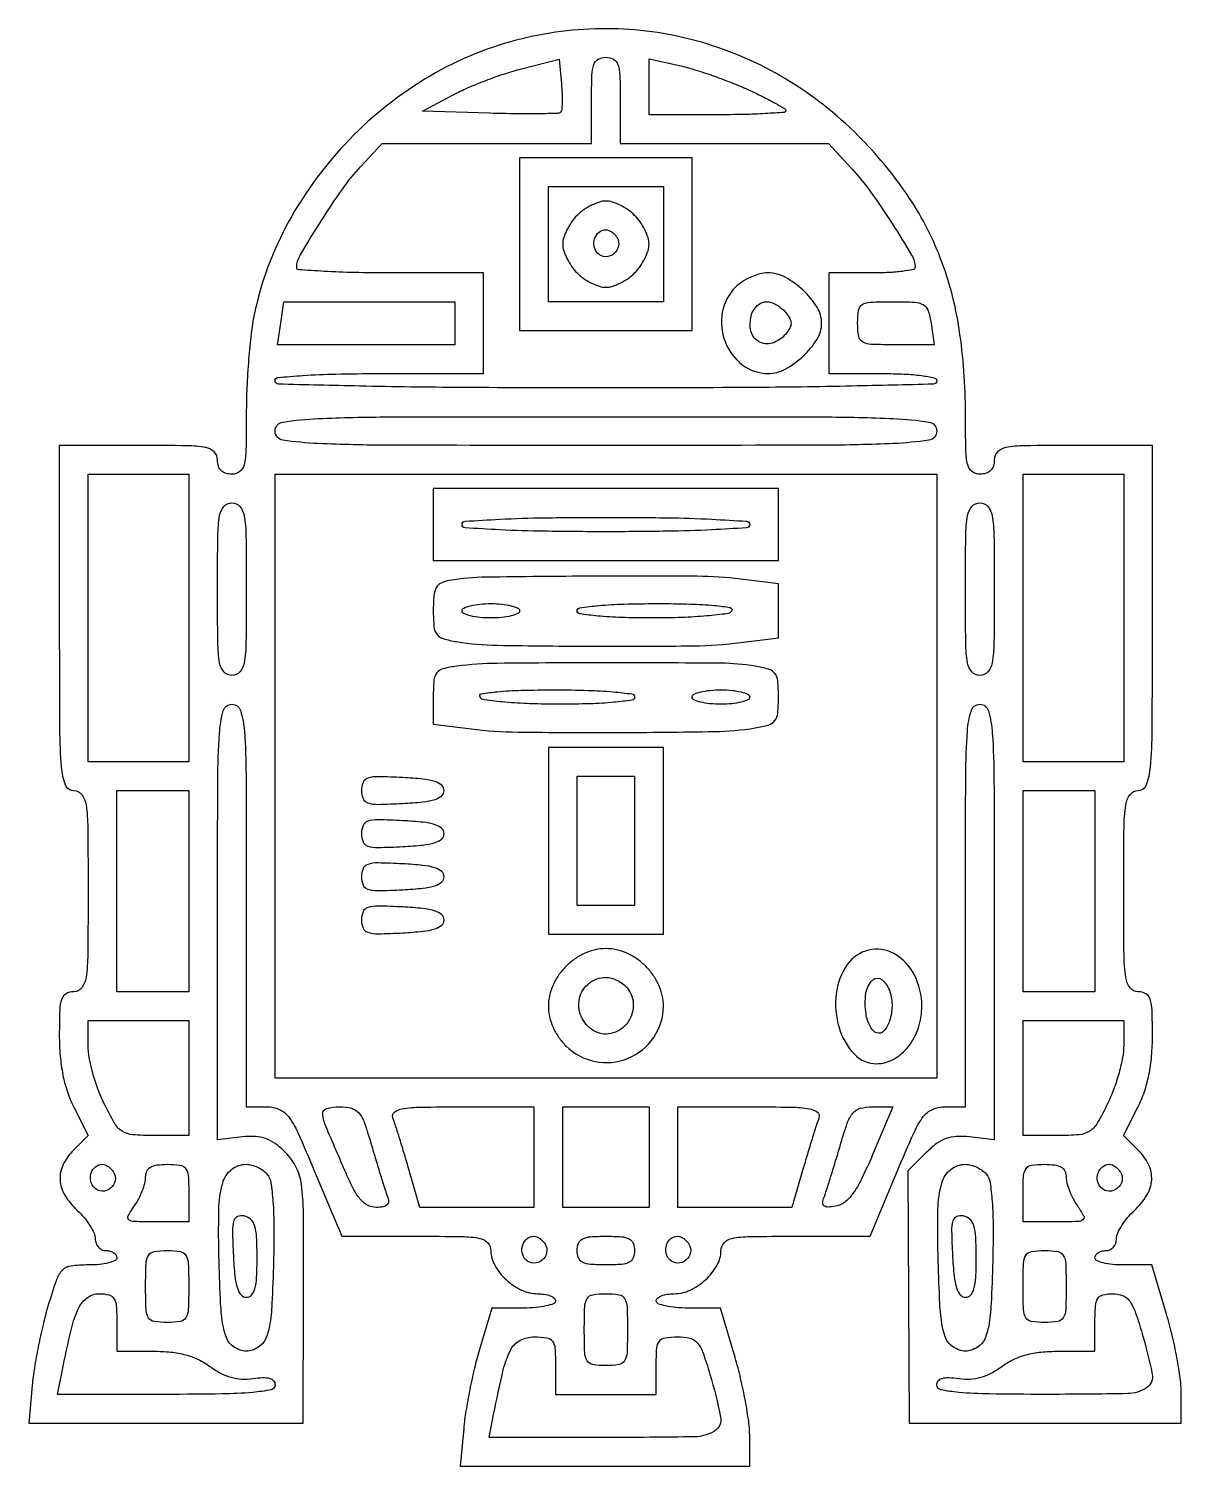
# Model space of a CAD drawing. Extents: x 20 to 180, y 0 to 200.
import ezdxf

# ---------------------------------------------------------------- set-up
doc = ezdxf.new("R2010")
doc.units = 0

msp = doc.modelspace()

# ---------------------------------------------------------------- linework, layer by layer
for points in [[(88.347877, 198.580192, 0.073842), (75.556718, 193.391216, 0.067007), (64.344999, 184.570316, 0.067085), (55.875942, 173.109604, 0.074347), (51.105084, 160.200779, 0.02234), (50.679922, 157.581525, 0.009012), (50.324618, 153.975788, 0.008897), (50.080843, 150.074473, 0.011153), (50, 146.450779, -0.004926), (49.949736, 141.349464, -0.053221), (49.690834, 139.306347, -0.173099), (49.081189, 138.365994, -0.164666), (48, 138, -0.072254), (47.126841, 138.126841, -0.124864), (46.5, 138.5, -0.124864), (46.126841, 139.126841, -0.072254), (46, 140, 0.200111), (45.543078, 141.095955, 0.151374), (44.375, 141.704545, 0.041619), (41.800382, 141.954193, 0.003368), (35, 142), (24, 142), (24, 118, 0.001241), (24.038431, 102.522046, 0.019546), (24.270833, 97.25, 0.07148), (24.833864, 94.799697, 0.309944), (26, 94, -0.235138), (27.112199, 93.446349, -0.126958), (27.714286, 92, -0.033055), (27.957207, 88.801805, -0.002431), (28, 80, -0.002431), (27.957207, 71.198195, -0.033055), (27.714286, 68, -0.126958), (27.112199, 66.553651, -0.235138), (26, 66, 0.127119), (24.93887, 65.725789, 0.188502), (24.332784, 64.99502, 0.071703), (24.05851, 63.458207, 0.008363), (24, 59.960162, 0.021212), (24.123577, 57.048628, 0.028536), (24.496702, 54.436681, 0.031211), (25.124536, 52.089381, 0.037014), (26.013458, 49.97362), (28.026916, 46.026916), (26.013458, 44.013458, 0.082072), (24.538212, 41.954096, 0.1296), (24.10882, 39.836741, 0.12277), (24.774299, 37.700554, 0.069379), (26.5, 35.58758, -0.031866), (27.456726, 34.580328, -0.033001), (28.265625, 33.470876, -0.034964), (28.830568, 32.422123, -0.106452), (29, 31.635329, 0.090559), (29.114012, 31.011004, 0.095542), (29.440625, 30.480378, 0.099663), (29.927722, 30.125329, 0.108218), (30.5, 30, -0.064853), (31.073457, 29.925306, -0.082425), (31.559375, 29.70625, -0.098894), (31.884432, 29.381354, -0.148195), (32, 29, -0.293524), (31.751441, 28.613074, -0.044918), (30.845844, 28.29375, -0.038299), (29.57668, 28.072408, -0.02403), (28.070958, 28, 0.03006), (25.590999, 27.850772, 0.170192), (24.420858, 27.274876, 0.112152), (23.616223, 25.971034, 0.009837), (22.424792, 22.25, 0.014131), (21.732143, 19.666452, 0.009186), (21.071759, 16.646875, 0.009238), (20.535437, 13.673643, 0.017316), (20.230004, 11.25), (19.75234, 6), (38.821284, 6), (57.890228, 6), (57.948737, 23.541832, 0.00202), (57.940565, 35.139856, 0.029783), (57.678821, 39.205325, 0.087126), (56.953003, 41.571331, 0.078644), (55.446357, 43.644552, 0.03596), (54.008827, 44.888947, 0.074238), (52.702695, 45.591363, 0.076093), (51.269766, 45.871877, 0.039431), (49.442734, 45.803521), (46, 45.401601), (46, 75.700801, -0.000945), (46.037216, 95.385461, -0.015534), (46.266502, 101.9626, -0.051947), (46.802848, 105.092485, -0.336191), (48, 106, -0.327857), (49.186233, 105.128493, -0.058124), (49.732143, 102.25, -0.016793), (49.962407, 96.149164, -0.001036), (50, 78), (50, 50), (52.862961, 50, -0.102327), (54.597775, 49.641205, -0.132641), (55.864155, 48.63454, -0.053868), (57.147806, 46.432544, -0.005772), (59.5, 41), (63.274078, 32), (73.637039, 32, -0.003662), (80.012636, 31.953305, -0.044029), (82.45463, 31.701751, -0.156864), (83.565081, 31.092447, -0.191739), (84, 30, 0.130087), (84.542184, 27.951331, 0.077136), (86.123946, 25.960566, 0.075423), (88.280662, 24.501298, 0.111534), (90.5, 24, -0.038131), (91.457356, 23.926884, -0.057076), (92.265625, 23.70625, -0.074992), (92.817169, 23.382936, -0.226478), (93, 23, -0.308623), (92.735078, 22.61168, -0.037853), (91.698969, 22.29375, -0.034247), (90.268495, 22.072296, -0.021285), (88.570958, 22), (84.141917, 22), (82.424792, 16.25, 0.014131), (81.732143, 13.666452, 0.009186), (81.071759, 10.646875, 0.009238), (80.535437, 7.673643, 0.017316), (80.230004, 5.25), (79.75234, 0), (99.87617, 0), (120, 0), (120, 4.142187, 0.033566), (119.861551, 6.202213, 0.012342), (119.400061, 9.082089, 0.012169), (118.739579, 12.212886, 0.0143), (117.957655, 15.142187), (115.91531, 22), (111.457655, 22, -0.021146), (109.749142, 22.07229, -0.03404), (108.309436, 22.29375, -0.037494), (107.265777, 22.611603, -0.309395), (107, 23, -0.226478), (107.182831, 23.382936, -0.074992), (107.734375, 23.70625, -0.057076), (108.542644, 23.926884, -0.038131), (109.5, 24, 0.111534), (111.719338, 24.501298, 0.075423), (113.876054, 25.960566, 0.077136), (115.457816, 27.951331, 0.130087), (116, 30, -0.191739), (116.434919, 31.092447, -0.156864), (117.54537, 31.701751, -0.044029), (119.987364, 31.953305, -0.003662), (126.362961, 32), (136.725922, 32), (140.5, 41, -0.005772), (142.852194, 46.432544, -0.053868), (144.135845, 48.63454, -0.132641), (145.402225, 49.641205, -0.102327), (147.137039, 50), (150, 50), (150, 78, -0.001036), (150.037593, 96.149164, -0.016793), (150.267857, 102.25, -0.058124), (150.813767, 105.128493, -0.327857), (152, 106, -0.336191), (153.197152, 105.092485, -0.051947), (153.733498, 101.9626, -0.015534), (153.962784, 95.385461, -0.000945), (154, 75.700801), (154, 45.401601), (150.557266, 45.803521, 0.039461), (148.729434, 45.871799, 0.076179), (147.296163, 45.590786, 0.07424), (145.989082, 44.887074, 0.035842), (144.548754, 43.639663), (141.982976, 41.073885), (142.076642, 23.536942), (142.170308, 6), (161.085154, 6), (180, 6), (180, 10.142187, 0.033566), (179.861551, 12.202213, 0.012342), (179.400061, 15.082089, 0.012169), (178.739579, 18.212886, 0.0143), (177.957655, 21.142187), (175.91531, 28), (171.957655, 28, -0.023854), (170.440956, 28.0724, -0.038042), (169.162561, 28.29375, -0.044471), (168.249573, 28.612993, -0.294478), (168, 29, -0.148195), (168.115568, 29.381354, -0.098894), (168.440625, 29.70625, -0.082425), (168.926543, 29.925306, -0.064853), (169.5, 30, 0.108218), (170.072278, 30.125329, 0.099663), (170.559375, 30.480378, 0.095542), (170.885988, 31.011004, 0.090559), (171, 31.635329, -0.106452), (171.169432, 32.422123, -0.034964), (171.734375, 33.470876, -0.033001), (172.543274, 34.580328, -0.031866), (173.5, 35.58758, 0.069379), (175.225701, 37.700554, 0.12277), (175.89118, 39.836741, 0.1296), (175.461788, 41.954096, 0.082072), (173.986542, 44.013458), (171.973084, 46.026916), (173.986542, 49.97362, 0.037014), (174.875464, 52.089381, 0.031211), (175.503298, 54.436681, 0.028536), (175.876423, 57.048628, 0.021212), (176, 59.960162, 0.008363), (175.94149, 63.458207, 0.071703), (175.667216, 64.99502, 0.188502), (175.06113, 65.725789, 0.127119), (174, 66, -0.235138), (172.887801, 66.553651, -0.126958), (172.285714, 68, -0.033055), (172.042793, 71.198195, -0.002431), (172, 80, -0.002431), (172.042793, 88.801805, -0.033055), (172.285714, 92, -0.126958), (172.887801, 93.446349, -0.235138), (174, 94, 0.309944), (175.166136, 94.799697, 0.07148), (175.729167, 97.25, 0.019546), (175.961569, 102.522046, 0.001241), (176, 118), (176, 142), (165, 142, 0.003368), (158.199618, 141.954193, 0.041619), (155.625, 141.704545, 0.151374), (154.456922, 141.095955, 0.200111), (154, 140, -0.072254), (153.873159, 139.126841, -0.124864), (153.5, 138.5, -0.124864), (152.873159, 138.126841, -0.072254), (152, 138, -0.164666), (150.918811, 138.365994, -0.173099), (150.309166, 139.306347, -0.053221), (150.050264, 141.349464, -0.004926), (150, 146.450779, 0.037144), (149.128716, 158.16303, 0.055007), (146.499993, 168.108222, 0.05774), (141.889285, 176.885838, 0.046628), (135.088674, 185.088674, 0.061388), (124.922248, 193.024222, 0.064878), (113.316132, 198.07663, 0.06547), (100.898372, 199.956611, 0.064456)], [(102, 190), (102, 184), (116.475749, 184), (130.951498, 184), (134.225749, 180.442936, -0.030078), (136.793791, 177.292381, -0.013576), (139.78962, 172.881266, -0.008616), (142.512634, 168.461941, -0.131782), (142.991839, 166.75, -0.365202), (142.747128, 166.453154, -0.014136), (141.235103, 166.220313, -0.019398), (139.299812, 166.053988, -0.011736), (137, 166), (131, 166), (131, 159), (131, 152), (138.5, 152, -0.011522), (141.477527, 151.931377, -0.02162), (143.875, 151.716667, -0.018508), (145.667147, 151.409838, -0.354925), (146, 151, -0.406856), (145.532111, 150.520175, -0.000863), (134.25, 150.255435, -0.003963), (120.020723, 150.058911, -0.001471), (100, 150, -0.001471), (79.979277, 150.058911, -0.003963), (65.75, 150.255435, -0.000863), (54.467889, 150.520175, -0.406856), (54, 151, -0.386182), (54.403813, 151.444855, -0.006948), (57.875, 151.732759, -0.012022), (62.428351, 151.936945, -0.005192), (68.5, 152), (83, 152), (83, 159), (83, 166), (70, 166, -0.005408), (65.015934, 166.053911, -0.00901), (60.821507, 166.220313, -0.003228), (57.288003, 166.447211, -0.397306), (57.009384, 166.75, -0.13088), (57.490248, 168.468812, -0.007697), (60.34259, 173.137173, -0.012491), (63.403418, 177.720116, -0.033954), (65.862101, 180.75), (68.887258, 184), (83.443629, 184), (98, 184), (98, 190, -0.008455), (98.05871, 193.471613, -0.072107), (98.333333, 195, -0.188641), (98.939334, 195.727332, -0.12648), (100, 196, -0.12648), (101.060666, 195.727332, -0.188641), (101.666667, 195, -0.072107), (101.94129, 193.471613, -0.008455)], [(93.6938, 188.360467, -0.192195), (93.297643, 188.190335, -0.002658), (90.629206, 188.135456, -0.007015), (87.503439, 188.13165, -0.004505), (83.877454, 188.210788), (74.5, 188.5), (78.750674, 190.770668, -0.020527), (80.755625, 191.738122, -0.011093), (83.294702, 192.770984, -0.011033), (85.931336, 193.709873, -0.017064), (88.250674, 194.39166), (93.5, 195.741984), (93.816346, 192.270671, -0.012726), (93.905569, 190.908977, -0.017829), (93.910841, 189.690132, -0.014258), (93.851393, 188.697944, -0.176045)], [(119.75, 191.50344, -0.008194), (121.762265, 190.546182, -0.012813), (123.457813, 189.650404, -0.00692), (124.83044, 188.854425, -0.263734), (125, 188.555324, -0.393393), (124.79136, 188.331183, -0.003304), (122.209375, 188.163126, -0.009118), (119.142666, 188.039922, -0.00548), (115.5, 188), (106, 188), (106, 191.893703), (106, 195.787405), (110.25, 194.841819, -0.020252), (112.250732, 194.310814, -0.009502), (114.79375, 193.471115, -0.009398), (117.42943, 192.488885, -0.013032)], [(96, 174, 0.043841), (95.234602, 173.087166, 0.036641), (94.5875, 172, 0.038133), (94.142753, 170.910044, 0.077955), (94, 170, 0.077955), (94.142753, 169.089956, 0.038133), (94.5875, 168, 0.036641), (95.234602, 166.912834, 0.043841), (96, 166, 0.043841), (96.912834, 165.234602, 0.036641), (98, 164.5875, 0.038133), (99.089956, 164.142753, 0.077955), (100, 164, 0.077955), (100.910044, 164.142753, 0.038133), (102, 164.5875, 0.036641), (103.087166, 165.234602, 0.043841), (104, 166, 0.043841), (104.765398, 166.912834, 0.036641), (105.4125, 168, 0.038133), (105.857247, 169.089956, 0.077955), (106, 170, 0.077955), (105.857247, 170.910044, 0.038133), (105.4125, 172, 0.036641), (104.765398, 173.087166, 0.043841), (104, 174, 0.043841), (103.087166, 174.765398, 0.036641), (102, 175.4125, 0.038133), (100.910044, 175.857247, 0.077955), (100, 176, 0.077955), (99.089956, 175.857247, 0.038133), (98, 175.4125, 0.036641), (96.912834, 174.765398, 0.043841)], [(101.553851, 170.912868, -0.190717), (101.763962, 169.735958, -0.171854), (101.124253, 168.67027, -0.175934), (99.96995, 168.260019, -0.197141), (98.887132, 168.712868, -0.144911), (98.366354, 169.671654, -0.134859), (98.431624, 170.789156, -0.143758), (99.047584, 171.666716, -0.169916), (100, 172, -0.100929), (100.386686, 171.921141, -0.052079), (100.820255, 171.680655, -0.048757), (101.231435, 171.328718, -0.053016)], [(118, 164, 0.153696), (116.190204, 160.527031, 0.135183), (116.572427, 156.44446, 0.139159), (118.96909, 153.216261, 0.16539), (122.545455, 152, 0.125165), (124.919654, 152.603791, 0.064061), (127.42666, 154.416429, 0.064663), (129.360783, 156.770935, 0.14055), (130, 159, 0.14055), (129.360783, 161.229065, 0.064663), (127.42666, 163.583571, 0.064061), (124.919654, 165.396209, 0.125165), (122.545455, 166, 0.064612), (121.424857, 165.854585, 0.039124), (120.160227, 165.4125, 0.038604), (118.952441, 164.765679, 0.054191)], [(125, 160.5, -0.045289), (125.569081, 159.672106, -0.128626), (125.744889, 159, -0.128626), (125.569081, 158.327894, -0.045289), (125, 157.5, -0.143144), (123.114133, 156.22713, -0.22453), (121.210228, 156.480638, -0.211727), (120.120357, 158.146323, -0.132903), (120.361626, 160.5, -0.074982), (120.686979, 161.073427, -0.064538), (121.182023, 161.559375, -0.066847), (121.764533, 161.888068, -0.095347), (122.34617, 162, -0.08512), (122.975982, 161.891999, -0.043726), (123.706921, 161.559375, -0.041783), (124.419567, 161.073948, -0.049186)], [(145.213308, 159), (145.653614, 156), (140.326807, 156, -0.008536), (136.876888, 156.058899, -0.120268), (135.693901, 156.390797, -0.227854), (135.148186, 157.171888, -0.040463), (135, 159, -0.038109), (135.138587, 160.815667, -0.220427), (135.657208, 161.596516, -0.128147), (136.773231, 161.93649, -0.010199), (139.886501, 162, -0.012029), (142.915986, 161.927108, -0.116726), (144.141626, 161.573989, -0.188438), (144.800675, 160.767901, -0.041809)], [(146, 144, -0.370579), (144.918489, 142.741176, -0.026953), (140, 142.26087, -0.010272), (130.171137, 142.035673, -0.000591), (100, 142, -0.000591), (69.828863, 142.035673, -0.010272), (60, 142.26087, -0.026953), (55.081511, 142.741176, -0.370579), (54, 144, -0.370579), (55.081511, 145.258824, -0.026953), (60, 145.73913, -0.010272), (69.828863, 145.964327, -0.000591), (100, 146, -0.000591), (130.171137, 145.964327, -0.010272), (140, 145.73913, -0.026953), (144.918489, 145.258824, -0.370579)], [(50, 122, -0.002988), (49.95538, 114.532631, -0.038318), (49.708333, 111.75, -0.142907), (49.101385, 110.490438, -0.212584), (48, 110, -0.212584), (46.898615, 110.490438, -0.142907), (46.291667, 111.75, -0.038318), (46.04462, 114.532631, -0.002988), (46, 122, -0.002988), (46.04462, 129.467369, -0.038318), (46.291667, 132.25, -0.142907), (46.898615, 133.509562, -0.212584), (48, 134, -0.212584), (49.101385, 133.509562, -0.142907), (49.708333, 132.25, -0.038318), (49.95538, 129.467369, -0.002988)], [(154, 122, -0.002988), (153.95538, 114.532631, -0.038318), (153.708333, 111.75, -0.142907), (153.101385, 110.490438, -0.212584), (152, 110, -0.212584), (150.898615, 110.490438, -0.142907), (150.291667, 111.75, -0.038318), (150.04462, 114.532631, -0.002988), (150, 122, -0.002988), (150.04462, 129.467369, -0.038318), (150.291667, 132.25, -0.142907), (150.898615, 133.509562, -0.212584), (152, 134, -0.212584), (153.101385, 133.509562, -0.142907), (153.708333, 132.25, -0.038318), (153.95538, 129.467369, -0.002988)], [(120, 131, -0.395015), (119.571587, 130.542341, -0.004008), (114.75, 130.2625, -0.008881), (108.506004, 130.061394, -0.003609), (100, 130, -0.003609), (91.493996, 130.061394, -0.008881), (85.25, 130.2625, -0.004008), (80.428413, 130.542341, -0.395015), (80, 131, -0.395015), (80.428413, 131.457659, -0.004008), (85.25, 131.7375, -0.008881), (91.493996, 131.938606, -0.003609), (100, 132, -0.003609), (108.506004, 131.938606, -0.008881), (114.75, 131.7375, -0.004008), (119.571587, 131.457659, -0.395015)], [(78.25, 123.223186, 0.073395), (77.090406, 122.856621, 0.15739), (76.420999, 122.214081, 0.102392), (76.087887, 121.096097, 0.021381), (76, 119.04174, 0.021303), (76.096555, 116.776515, 0.140413), (76.496579, 115.727146, 0.162623), (77.362285, 115.128287, 0.031267), (79.25, 114.705688, 0.035138), (84.923477, 114.208126, 0.003481), (98.602998, 114.067671, 0.003883), (112.210515, 114.128363, 0.027997), (118.75, 114.575093), (124, 115.230447), (124, 119), (124, 122.769553), (118.75, 123.40999, 0.028677), (112.701617, 123.797919, 0.002831), (98.124935, 123.813219, 0.002463), (83.401399, 123.672779, 0.036312)], [(88, 119, -0.295869), (87.748945, 118.612873, -0.04382), (86.825, 118.29375, -0.037669), (85.532944, 118.07239, -0.023598), (84, 118, -0.023598), (82.467056, 118.07239, -0.037669), (81.175, 118.29375, -0.04382), (80.251055, 118.612873, -0.295869), (80, 119, -0.295869), (80.251055, 119.387127, -0.04382), (81.175, 119.70625, -0.037669), (82.467056, 119.92761, -0.023598), (84, 120, -0.023598), (85.532944, 119.92761, -0.037669), (86.825, 119.70625, -0.04382), (87.748945, 119.387127, -0.295869)], [(117.5, 119, -0.226705), (116.869017, 118.594359, -0.008824), (114.045664, 118.288742, -0.013933), (110.553533, 118.070848, -0.008613), (106.440983, 118, -0.007645), (102.164535, 118.065391, -0.016228), (98.860246, 118.273944, -0.011677), (96.371911, 118.571055, -0.373154), (96, 119, -0.375776), (96.378007, 119.431945, -0.010704), (99.014754, 119.727394, -0.015411), (102.509359, 119.935074, -0.007135), (107.059017, 120, -0.006258), (111.79315, 119.940747, -0.017615), (115.097943, 119.741365, -0.01906), (117.299598, 119.445459, -0.531031)], [(79.25, 111.297009, 0.030666), (77.349711, 110.929655, 0.167831), (76.490338, 110.360662, 0.143753), (76.093878, 109.331941, 0.020578), (76, 107.051865), (76, 103.230447), (81.25, 102.575093, 0.027997), (87.789485, 102.128363, 0.003883), (101.397002, 102.067671, 0.003481), (115.076523, 102.208126, 0.035138), (120.75, 102.705688, 0.031174), (122.633822, 103.127047, 0.161526), (123.500697, 103.723502, 0.14103), (123.902292, 104.766209, 0.02186), (124, 107, 0.021908), (123.902113, 109.232927, 0.1408), (123.500279, 110.277049, 0.161182), (122.63299, 110.87555, 0.031212), (120.75, 111.300619, 0.038014), (115.965721, 111.701637, 0.00193), (100.338645, 111.760602, 0.002252), (84.902139, 111.689732, 0.030147)], [(104, 107, -0.373154), (103.628089, 106.571055, -0.011677), (101.139754, 106.273944, -0.016228), (97.835465, 106.065391, -0.007645), (93.559017, 106, -0.008613), (89.446467, 106.070848, -0.013933), (85.954336, 106.288742, -0.008824), (83.130983, 106.594359, -0.226705), (82.5, 107, -0.531031), (82.700402, 107.445459, -0.01906), (84.902057, 107.741365, -0.017615), (88.20685, 107.940747, -0.006258), (92.940983, 108, -0.007135), (97.490641, 107.935074, -0.015411), (100.985246, 107.727394, -0.010704), (103.621993, 107.431945, -0.375776)], [(120, 107, -0.295869), (119.748945, 106.612873, -0.04382), (118.825, 106.29375, -0.037669), (117.532944, 106.07239, -0.023598), (116, 106, -0.023598), (114.467056, 106.07239, -0.037669), (113.175, 106.29375, -0.04382), (112.251055, 106.612873, -0.295869), (112, 107, -0.295869), (112.251055, 107.387127, -0.04382), (113.175, 107.70625, -0.037669), (114.467056, 107.92761, -0.023598), (116, 108, -0.023598), (117.532944, 107.92761, -0.037669), (118.825, 107.70625, -0.04382), (119.748945, 107.387127, -0.295869)], [(66, 94, 0.104131), (66.238868, 92.865474, 0.216387), (66.89888, 92.275332, 0.081138), (68.305533, 92.075031, 0.007909), (71.75, 92.200096, 0.01247), (74.559933, 92.41703, 0.050386), (76.241683, 92.762626, 0.101747), (77.166932, 93.275519, 0.218857), (77.5, 94, 0.218857), (77.166932, 94.724481, 0.101747), (76.241683, 95.237374, 0.050386), (74.559933, 95.58297, 0.01247), (71.75, 95.799904, 0.007909), (68.305533, 95.924969, 0.081138), (66.89888, 95.724668, 0.216387), (66.238868, 95.134526, 0.104131)], [(66, 88, 0.104131), (66.238868, 86.865474, 0.216387), (66.89888, 86.275332, 0.081138), (68.305533, 86.075031, 0.007909), (71.75, 86.200096, 0.01247), (74.559933, 86.41703, 0.050386), (76.241683, 86.762626, 0.101747), (77.166932, 87.275519, 0.218857), (77.5, 88, 0.218857), (77.166932, 88.724481, 0.101747), (76.241683, 89.237374, 0.050386), (74.559933, 89.58297, 0.01247), (71.75, 89.799904, 0.007909), (68.305533, 89.924969, 0.081138), (66.89888, 89.724668, 0.216387), (66.238868, 89.134526, 0.104131)], [(66, 82, 0.104131), (66.238868, 80.865474, 0.216387), (66.89888, 80.275332, 0.081138), (68.305533, 80.075031, 0.007909), (71.75, 80.200096, 0.01247), (74.559933, 80.41703, 0.050386), (76.241683, 80.762626, 0.101747), (77.166932, 81.275519, 0.218857), (77.5, 82, 0.218857), (77.166932, 82.724481, 0.101747), (76.241683, 83.237374, 0.050386), (74.559933, 83.58297, 0.01247), (71.75, 83.799904, 0.007909), (68.305533, 83.924969, 0.081138), (66.89888, 83.724668, 0.216387), (66.238868, 83.134526, 0.104131)], [(66, 76, 0.104131), (66.238868, 74.865474, 0.216387), (66.89888, 74.275332, 0.081138), (68.305533, 74.075031, 0.007909), (71.75, 74.200096, 0.01247), (74.559933, 74.41703, 0.050386), (76.241683, 74.762626, 0.101747), (77.166932, 75.275519, 0.218857), (77.5, 76, 0.218857), (77.166932, 76.724481, 0.101747), (76.241683, 77.237374, 0.050386), (74.559933, 77.58297, 0.01247), (71.75, 77.799904, 0.007909), (68.305533, 77.924969, 0.081138), (66.89888, 77.724668, 0.216387), (66.238868, 77.134526, 0.104131)], [(94.454545, 69.545455, 0.045205), (93.42354, 68.309031, 0.047034), (92.647059, 66.923153, 0.048581), (92.163281, 65.461429, 0.05569), (92, 64, 0.05569), (92.163281, 62.538571, 0.048581), (92.647059, 61.076847, 0.047034), (93.42354, 59.690969, 0.045205), (94.454545, 58.454545, 0.148917), (98.500042, 56.298089, 0.146703), (103.087345, 56.745623, 0.147321), (106.658027, 59.639701, 0.150404), (108, 64, 0.05569), (107.836719, 65.461429, 0.048581), (107.352941, 66.923153, 0.047034), (106.57646, 68.309031, 0.045205), (105.545455, 69.545455, 0.045205), (104.309031, 70.57646, 0.047034), (102.923153, 71.352941, 0.048581), (101.461429, 71.836719, 0.05569), (100, 72, 0.05569), (98.538571, 71.836719, 0.048581), (97.076847, 71.352941, 0.047034), (95.690969, 70.57646, 0.045205)], [(133.556704, 69.777494, 0.124956), (132.009832, 65.697481, 0.100921), (132.420117, 61.014769, 0.116522), (134.51722, 57.356786, 0.207464), (137.646411, 56, 0.1292), (140.015892, 56.622666, 0.098005), (142.063105, 58.379948, 0.087853), (143.453101, 60.980808, 0.079054), (143.933461, 64, 0.118053), (142.892709, 68.346544, 0.149277), (140.040564, 71.309154, 0.187813), (136.521219, 71.793369, 0.183316)], [(102.960131, 66.548039, -0.180595), (103.815034, 64.095328, -0.163644), (102.900573, 61.561594, -0.172911), (100.692155, 60.184453, -0.196771), (98.25, 60.612298, -0.15146), (96.556775, 62.58963, -0.161407), (96.334566, 65.123804, -0.17025), (97.661135, 67.194079, -0.167457), (100, 68, -0.06956), (100.760253, 67.89372, -0.044587), (101.593522, 67.573487, -0.0441), (102.369757, 67.103782, -0.061518)], [(139.5, 66, -0.081191), (139.789646, 64.020675, -0.073468), (139.452986, 61.978643, -0.098066), (138.665799, 60.556607, -0.305941), (137.665141, 60.273281, -0.13094), (137.194639, 60.580382, -0.053824), (136.745593, 61.203331, -0.048307), (136.383078, 62.01403, -0.044622), (136.170919, 62.901054, -0.069797), (136.15292, 65.795187, -0.173726), (137.111283, 67.648836, -0.383502), (138.401692, 67.671039, -0.13793)], [(42, 54), (42, 46), (37.199266, 46, -0.019271), (34.176419, 46.116551, -0.124884), (32.743493, 46.60026, -0.119622), (31.684961, 47.716999, -0.017071), (30.199266, 50.526751, -0.025764), (29.357181, 52.514386, -0.020237), (28.646034, 54.744036, -0.020658), (28.153701, 56.875801, -0.046449), (28, 58.526751), (28, 62), (35, 62), (42, 62)], [(172, 58.526751, -0.046449), (171.846299, 56.875801, -0.020658), (171.353966, 54.744036, -0.020237), (170.642819, 52.514386, -0.025764), (169.800734, 50.526751, -0.017071), (168.315039, 47.716999, -0.119622), (167.256507, 46.60026, -0.124884), (165.823581, 46.116551, -0.019271), (162.800734, 46), (158, 46), (158, 54), (158, 62), (165, 62), (172, 62)], [(67.446196, 44.537085, 0.002191), (68.097466, 42.332865, 0.002492), (68.741064, 40.227382, 0.002261), (69.304588, 38.44465, 0.013932), (69.624143, 37.537085, -0.084663), (69.764124, 36.837506, -0.207663), (69.573091, 36.36053, -0.153613), (69.032573, 36.082212, -0.042691), (68.071451, 36, -0.11882), (66.943129, 36.271974, -0.093608), (65.946948, 37.044691, -0.059583), (64.970442, 38.455743, -0.019261), (63.868344, 40.75, -0.002343), (61.058486, 47.311269, -0.075489), (60.63076, 48.991696, -0.363987), (61.150692, 49.752313, -0.068363), (62.953792, 50, -0.062219), (64.63176, 49.790387, -0.159847), (65.651619, 49.143051, -0.089656), (66.427102, 47.754666, -0.011911)], [(90, 43), (90, 36), (82.070958, 36), (74.141917, 36), (72.553804, 41.462915, 0.002191), (71.902534, 43.667135, 0.002492), (71.258936, 45.772618, 0.002261), (70.695412, 47.55535, 0.013932), (70.375857, 48.462915, -0.329253), (70.592587, 49.246808, -0.12687), (71.688871, 49.726569, -0.035808), (74.228077, 49.951977, -0.004238), (79.893011, 50), (90, 50)], [(129.624143, 48.462915, 0.013932), (129.304588, 47.55535, 0.002261), (128.741064, 45.772618, 0.002492), (128.097466, 43.667135, 0.002191), (127.446196, 41.462915), (125.858083, 36), (117.929042, 36), (110, 36), (110, 43), (110, 50), (120.106989, 50, -0.004238), (125.771923, 49.951977, -0.035808), (128.311129, 49.726569, -0.12687), (129.407413, 49.246808, -0.329253)], [(137.043059, 43.25, -0.012682), (135.532, 39.935153, -0.042653), (134.310687, 37.889917, -0.069736), (133.166215, 36.692566, -0.130239), (131.94452, 36.162004, -0.029854), (130.854313, 36.062523, -0.178872), (130.322741, 36.24027, -0.259536), (130.148064, 36.66981, -0.06127), (130.34209, 37.449088, 0.013611), (130.676308, 38.396358, 0.002376), (131.249017, 40.201533, 0.002578), (131.900058, 42.326428, 0.00231), (132.553804, 44.537085, -0.011942), (133.571037, 47.748091, -0.089143), (134.346515, 49.139378, -0.159402), (135.363563, 49.788901, -0.063134), (137.028741, 50), (139.915566, 50)], [(31.553851, 40.912868, -0.190717), (31.763962, 39.735958, -0.171854), (31.124253, 38.67027, -0.175934), (29.96995, 38.260019, -0.197141), (28.887132, 38.712868, -0.144911), (28.366354, 39.671654, -0.134859), (28.431624, 40.789156, -0.143758), (29.047584, 41.666716, -0.169916), (30, 42, -0.100929), (30.386686, 41.921141, -0.052079), (30.820255, 41.680655, -0.048757), (31.231435, 41.328718, -0.053016)], [(42, 38), (42, 34), (37.443296, 34, -0.005552), (34.413238, 34.03365, -0.155076), (33.674741, 34.286529, -0.376873), (33.560944, 34.814311, -0.025643), (34.443296, 36.222506, 0.032678), (35.039179, 37.203904, 0.027309), (35.542718, 38.31429, 0.028182), (35.891044, 39.384027, 0.0647), (36, 40.222506, -0.106296), (36.17781, 41.049446, -0.154287), (36.671942, 41.601876, -0.102484), (37.567881, 41.909387, -0.031604), (39, 42, -0.033956), (40.775737, 41.879267, -0.200505), (41.5625, 41.416667, -0.14616), (41.923201, 40.438365, -0.015744)], [(52.912457, 40.605483, -0.13774), (53.417734, 39.470879, -0.018374), (53.704232, 36.839858, -0.017059), (53.839821, 33.236164, -0.007498), (53.784902, 28.461976, -0.005485), (53.566542, 22.636976, -0.030414), (53.225045, 19.523551, -0.061294), (52.668757, 17.676207, -0.149638), (51.75, 16.611608, -0.051734), (50.834557, 16.159929, -0.088978), (50, 16.01023, -0.088978), (49.165443, 16.159929, -0.051734), (48.25, 16.611608, -0.149638), (47.331243, 17.676207, -0.061294), (46.774955, 19.523551, -0.030414), (46.433458, 22.636976, -0.005485), (46.215098, 28.461976, -0.010671), (46.177787, 35.696037, -0.064196), (46.717788, 39.409644, -0.156668), (47.952044, 41.27952, -0.170772), (50, 42, -0.067249), (50.75682, 41.897747, -0.04452), (51.579517, 41.590361, -0.044304), (52.340445, 41.139289, -0.063691)], [(152.912457, 40.605483, -0.13774), (153.417734, 39.470879, -0.018374), (153.704232, 36.839858, -0.017059), (153.839821, 33.236164, -0.007498), (153.784902, 28.461976, -0.005485), (153.566542, 22.636976, -0.030414), (153.225045, 19.523551, -0.061294), (152.668757, 17.676207, -0.149638), (151.75, 16.611608, -0.051734), (150.834557, 16.159929, -0.088978), (150, 16.01023, -0.088978), (149.165443, 16.159929, -0.051734), (148.25, 16.611608, -0.149638), (147.331243, 17.676207, -0.061294), (146.774955, 19.523551, -0.030414), (146.433458, 22.636976, -0.005485), (146.215098, 28.461976, -0.010671), (146.177787, 35.696037, -0.064196), (146.717788, 39.409644, -0.156668), (147.952044, 41.27952, -0.170772), (150, 42, -0.067249), (150.75682, 41.897747, -0.04452), (151.579517, 41.590361, -0.044304), (152.340445, 41.139289, -0.063691)], [(164, 40.222506, 0.0647), (164.108956, 39.384027, 0.028182), (164.457282, 38.31429, 0.027309), (164.960821, 37.203904, 0.032678), (165.556704, 36.222506, -0.025643), (166.439056, 34.814311, -0.376873), (166.325259, 34.286529, -0.155076), (165.586762, 34.03365, -0.005552), (162.556704, 34), (158, 34), (158, 38, -0.015744), (158.076799, 40.438365, -0.14616), (158.4375, 41.416667, -0.200505), (159.224263, 41.879267, -0.033956), (161, 42, -0.031604), (162.432119, 41.909387, -0.102484), (163.328058, 41.601876, -0.154287), (163.82219, 41.049446, -0.106296)], [(171.553851, 40.912868, -0.190717), (171.763962, 39.735958, -0.171854), (171.124253, 38.67027, -0.175934), (169.96995, 38.260019, -0.197141), (168.887132, 38.712868, -0.144911), (168.366354, 39.671654, -0.134859), (168.431624, 40.789156, -0.143758), (169.047584, 41.666716, -0.169916), (170, 42, -0.100929), (170.386686, 41.921141, -0.052079), (170.820255, 41.680655, -0.048757), (171.231435, 41.328718, -0.053016)], [(48.197607, 29.333414, 0.012197), (48.415699, 26.476308, 0.049815), (48.761273, 24.772634, 0.101084), (49.274085, 23.836511, 0.220513), (50, 23.5, 0.211144), (50.715326, 23.816169, 0.118439), (51.181648, 24.664384, 0.05461), (51.433318, 26.246255, 0.012166), (51.5, 28.986305, 0.012068), (51.429641, 31.901022, 0.062934), (51.152051, 33.480498, 0.130921), (50.600004, 34.360961, 0.14096), (49.697607, 34.819719, 0.148001), (48.768906, 34.723146, 0.230567), (48.248382, 34.129782, 0.072297), (48.073356, 32.708654, 0.007498)], [(148.197607, 29.333414, 0.012197), (148.415699, 26.476308, 0.049815), (148.761273, 24.772634, 0.101084), (149.274085, 23.836511, 0.220513), (150, 23.5, 0.211144), (150.715326, 23.816169, 0.118439), (151.181648, 24.664384, 0.05461), (151.433318, 26.246255, 0.012166), (151.5, 28.986305, 0.012068), (151.429641, 31.901022, 0.062934), (151.152051, 33.480498, 0.130921), (150.600004, 34.360961, 0.14096), (149.697607, 34.819719, 0.148001), (148.768906, 34.723146, 0.230567), (148.248382, 34.129782, 0.072297), (148.073356, 32.708654, 0.007498)], [(91.553851, 30.912868, -0.190717), (91.763962, 29.735958, -0.171854), (91.124253, 28.67027, -0.175934), (89.96995, 28.260019, -0.197141), (88.887132, 28.712868, -0.144911), (88.366354, 29.671654, -0.134859), (88.431624, 30.789156, -0.143758), (89.047584, 31.666716, -0.169916), (90, 32, -0.100929), (90.386686, 31.921141, -0.052079), (90.820255, 31.680655, -0.048757), (91.231435, 31.328718, -0.053016)], [(104, 30, -0.094959), (103.804216, 28.978414, -0.184152), (103.25, 28.375, -0.098846), (102.150836, 28.074821, -0.017388), (100, 28, -0.017388), (97.849164, 28.074821, -0.098846), (96.75, 28.375, -0.184152), (96.195784, 28.978414, -0.094959), (96, 30, -0.094959), (96.195784, 31.021586, -0.184152), (96.75, 31.625, -0.098846), (97.849164, 31.925179, -0.017388), (100, 32, -0.017388), (102.150836, 31.925179, -0.098846), (103.25, 31.625, -0.184152), (103.804216, 31.021586, -0.094959)], [(111.553851, 30.912868, -0.190717), (111.763962, 29.735958, -0.171854), (111.124253, 28.67027, -0.175934), (109.96995, 28.260019, -0.197141), (108.887132, 28.712868, -0.144911), (108.366354, 29.671654, -0.134859), (108.431624, 30.789156, -0.143758), (109.047584, 31.666716, -0.169916), (110, 32, -0.100929), (110.386686, 31.921141, -0.052079), (110.820255, 31.680655, -0.048757), (111.231435, 31.328718, -0.053016)], [(42, 25, -0.009722), (41.937776, 21.800013, -0.126045), (41.6, 20.666667, -0.222479), (40.819245, 20.14102, -0.0387), (39, 20, -0.0387), (37.180755, 20.14102, -0.222479), (36.4, 20.666667, -0.126045), (36.062224, 21.800013, -0.009722), (36, 25, -0.009722), (36.062224, 28.199987, -0.126045), (36.4, 29.333333, -0.222479), (37.180755, 29.85898, -0.0387), (39, 30, -0.0387), (40.819245, 29.85898, -0.222479), (41.6, 29.333333, -0.126045), (41.937776, 28.199987, -0.009722)], [(164, 25, -0.009722), (163.937776, 21.800013, -0.126045), (163.6, 20.666667, -0.222479), (162.819245, 20.14102, -0.0387), (161, 20, -0.0387), (159.180755, 20.14102, -0.222479), (158.4, 20.666667, -0.126045), (158.062224, 21.800013, -0.009722), (158, 25, -0.009722), (158.062224, 28.199987, -0.126045), (158.4, 29.333333, -0.222479), (159.180755, 29.85898, -0.0387), (161, 30, -0.0387), (162.819245, 29.85898, -0.222479), (163.6, 29.333333, -0.126045), (163.937776, 28.199987, -0.009722)], [(32, 20), (32, 16), (37.040493, 16, -0.024711), (39.516562, 15.877553, -0.040908), (41.573731, 15.501948, -0.046448), (43.345947, 14.844586, -0.047188), (44.95635, 13.874151, 0.038504), (46.42731, 12.952611, 0.052294), (47.882412, 12.374448, 0.055049), (49.364713, 12.129564, 0.049908), (50.915857, 12.200958, -0.02573), (52.315519, 12.333311, -0.079925), (53.254169, 12.223291, -0.146044), (53.793277, 11.880602, -0.180557), (54, 11.326807, -0.357188), (53.435135, 10.636979, -0.027767), (50.900113, 10.271931, -0.018349), (46.628242, 10.054709, -0.003528), (38.875, 10), (23.75, 10), (24.389104, 13.19552, -0.008504), (25.677253, 19.111242, -0.053387), (26.701359, 22.024099, -0.124907), (27.900304, 23.467099, -0.158556), (29.538544, 24, -0.056705), (30.897771, 23.845351, -0.200779), (31.596159, 23.343736, -0.122308), (31.925078, 22.310636, -0.016208)], [(103, 19, -0.009722), (102.937776, 15.800013, -0.126045), (102.6, 14.666667, -0.222479), (101.819245, 14.14102, -0.0387), (100, 14, -0.0387), (98.180755, 14.14102, -0.222479), (97.4, 14.666667, -0.126045), (97.062224, 15.800013, -0.009722), (97, 19, -0.009722), (97.062224, 22.199987, -0.126045), (97.4, 23.333333, -0.222479), (98.180755, 23.85898, -0.0387), (100, 24, -0.0387), (101.819245, 23.85898, -0.222479), (102.6, 23.333333, -0.126045), (102.937776, 22.199987, -0.009722)], [(174.461259, 18.818499, -0.021322), (175.966343, 12.825113, -0.30776), (175.167459, 10.901999, -0.141694), (172.553221, 10.097785, -0.004232), (161, 10, -0.003563), (153.31432, 10.054774, -0.018495), (149.076334, 10.272113, -0.028114), (146.563092, 10.637663, -0.356594), (146, 11.326807, -0.180557), (146.206723, 11.880602, -0.146044), (146.745831, 12.223291, -0.079925), (147.684481, 12.333311, -0.02573), (149.084143, 12.200958, 0.049908), (150.635287, 12.129564, 0.055049), (152.117588, 12.374448, 0.052294), (153.57269, 12.952611, 0.038504), (155.04365, 13.874151, -0.047188), (156.654053, 14.844586, -0.046448), (158.426269, 15.501948, -0.040908), (160.483438, 15.877553, -0.024711), (162.959507, 16), (168, 16), (168, 20, -0.016208), (168.074921, 22.31058, -0.122298), (168.403829, 23.343704, -0.200776), (169.10218, 23.845337, -0.056717), (170.461259, 24, -0.088501), (171.815032, 23.758489, -0.140997), (172.756478, 23.067398, -0.078114), (173.529463, 21.657511, -0.014231)], [(93, 14), (93, 10), (100, 10), (107, 10), (107, 14, -0.015755), (107.076611, 16.430721, -0.144559), (107.435079, 17.412306, -0.20091), (108.216053, 17.877248, -0.035125), (109.961259, 18, -0.057539), (111.670286, 17.802674, -0.157732), (112.698126, 17.182653, -0.093802), (113.472074, 15.855857, -0.013085), (114.461259, 12.818499, -0.023048), (115.943422, 6.828978, -0.31579), (115.087025, 4.886591, -0.132958), (112.323404, 4.093659, -0.003762), (99.875, 4), (83.75, 4), (84.389104, 7.19552, -0.008077), (85.739711, 13.423668, -0.063104), (86.771201, 16.19985, -0.152218), (88.084192, 17.516783, -0.121792), (90.038544, 18, -0.035119), (91.783905, 17.877258, -0.200908), (92.564909, 17.412328, -0.144567), (92.923388, 16.43076, -0.015755)]]:
    msp.add_lwpolyline(points, format="xyb", close=True)
for points in [[(88, 170), (88, 158), (100, 158), (112, 158), (112, 170), (112, 182), (100, 182), (88, 182)], [(108, 170), (108, 162), (100, 162), (92, 162), (92, 170), (92, 178), (100, 178), (108, 178)], [(79, 159), (79, 156), (66.673193, 156), (54.346386, 156), (54.786692, 159), (55.226999, 162), (67.113499, 162), (79, 162)], [(42, 118), (42, 98), (35, 98), (28, 98), (28, 118), (28, 138), (35, 138), (42, 138)], [(146, 96), (146, 54), (100, 54), (54, 54), (54, 96), (54, 138), (100, 138), (146, 138)], [(172, 118), (172, 98), (165, 98), (158, 98), (158, 118), (158, 138), (165, 138), (172, 138)], [(76, 131), (76, 126), (100, 126), (124, 126), (124, 131), (124, 136), (100, 136), (76, 136)], [(92, 87), (92, 74), (100, 74), (108, 74), (108, 87), (108, 100), (100, 100), (92, 100)], [(104, 87), (104, 78), (100, 78), (96, 78), (96, 87), (96, 96), (100, 96), (104, 96)], [(42, 80), (42, 66), (37, 66), (32, 66), (32, 80), (32, 94), (37, 94), (42, 94)], [(168, 80), (168, 66), (163, 66), (158, 66), (158, 80), (158, 94), (163, 94), (168, 94)], [(106, 43), (106, 36), (100, 36), (94, 36), (94, 43), (94, 50), (100, 50), (106, 50)]]:
    msp.add_lwpolyline(points, close=True)

doc.saveas('drawing.dxf')
